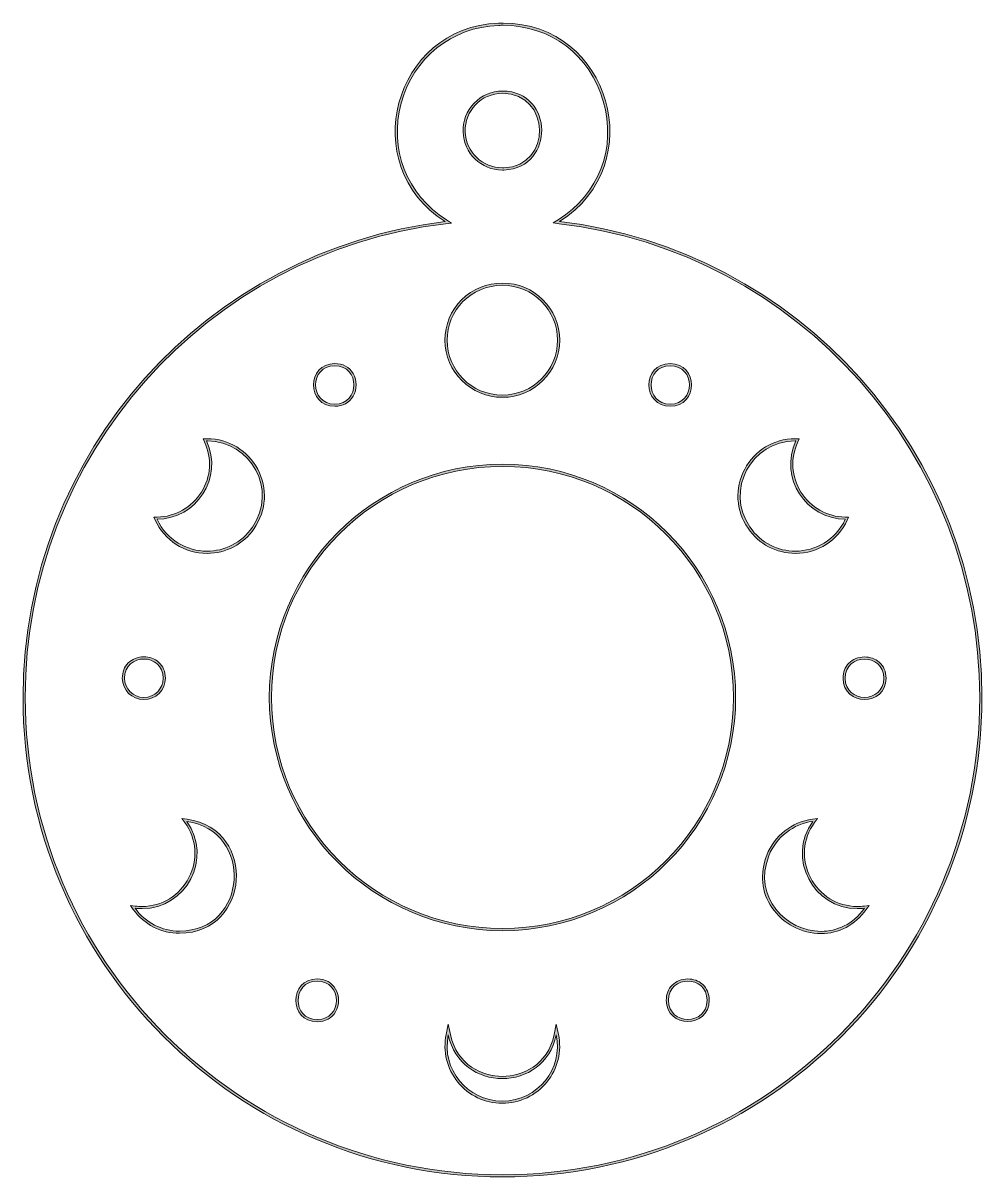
# Model space of a CAD drawing. Header units: inches. Extents: x 23 to 260, y 7 to 139.
# Drawn here: x 22.6 to 131.9, y 7.1 to 138.6 of the extents above; entities that cross this region are included whole.
import ezdxf

# ---------------------------------------------------------------- set-up
doc = ezdxf.new("R2010")
doc.units = ezdxf.units.IN
doc.header["$MEASUREMENT"] = 0
doc.layers.add('_U+0421_U+043B_U+043E_U+0439 1', color=7, linetype='Continuous')

msp = doc.modelspace()

# ---------------------------------------------------------------- hatches: boundary and pattern name
at = {"layer": '_U+0421_U+043B_U+043E_U+0439 1', "true_color": 0xff0000}
h = msp.add_hatch(color=1, dxfattribs=at)
h.dxf.hatch_style = 2
edge = h.paths.add_edge_path()
edge.add_spline(control_points=[(77.32, 138.62), (77.15, 138.62), (76.98, 138.62), (76.81, 138.62), (64.77, 138.18), (60.6, 122.36), (70.72, 116), (43.62, 112.77), (22.59, 89.71), (22.59, 61.74), (22.59, 31.55), (47.07, 7.08), (77.26, 7.08), (107.45, 7.08), (131.92, 31.55), (131.92, 61.74), (131.92, 89.73), (110.88, 112.79), (83.76, 116), (94.14, 122.53), (89.51, 138.62), (77.32, 138.62), (77.32, 138.62), (77.32, 138.62), (77.32, 138.62)], knot_values=[0, 0, 0, 0, 1, 1, 1, 2, 2, 2, 3, 3, 3, 4, 4, 4, 5, 5, 5, 6, 6, 6, 7, 7, 7, 8, 8, 8, 8], degree=3, periodic=1)
edge = h.paths.add_edge_path()
edge.add_spline(control_points=[(77.25, 122.12), (74.99, 122.12), (73.09, 123.92), (73.01, 126.22), (72.92, 128.62), (74.84, 130.62), (77.26, 130.62), (82.77, 130.62), (82.94, 122.32), (77.41, 122.12), (77.36, 122.12), (77.31, 122.12), (77.25, 122.12), (77.25, 122.12), (77.25, 122.12), (77.25, 122.12)], knot_values=[0, 0, 0, 0, 1, 1, 1, 2, 2, 2, 3, 3, 3, 4, 4, 4, 5, 5, 5, 5], degree=3, periodic=1)
edge = h.paths.add_edge_path()
edge.add_spline(control_points=[(77.26, 96.21), (73.68, 96.21), (70.95, 99.07), (70.95, 102.47), (70.94, 105.84), (73.64, 108.73), (77.26, 108.73), (80.73, 108.73), (83.53, 105.93), (83.53, 102.47), (83.53, 99.02), (80.72, 96.21), (77.26, 96.21), (77.26, 96.21), (77.26, 96.21), (77.26, 96.21), (77.26, 96.21), (77.26, 96.21), (77.26, 96.21)], knot_values=[0, 0, 0, 0, 1, 1, 1, 2, 2, 2, 3, 3, 3, 4, 4, 4, 5, 5, 5, 6, 6, 6, 6], degree=3, periodic=1)
edge = h.paths.add_edge_path()
edge.add_spline(control_points=[(96.39, 95.18), (93.46, 95.18), (93.48, 99.56), (96.37, 99.56), (96.37, 99.56), (96.37, 99.56), (96.37, 99.56), (99.31, 99.56), (99.28, 95.18), (96.39, 95.18), (96.39, 95.18), (96.39, 95.18), (96.39, 95.18)], knot_values=[0, 0, 0, 0, 1, 1, 1, 2, 2, 2, 3, 3, 3, 4, 4, 4, 4], degree=3, periodic=1)
edge = h.paths.add_edge_path()
edge.add_spline(control_points=[(58.13, 95.18), (55.23, 95.18), (55.22, 99.56), (58.12, 99.56), (58.12, 99.56), (58.12, 99.56), (58.12, 99.56), (61.05, 99.56), (61.05, 95.18), (58.13, 95.18), (58.13, 95.18), (58.13, 95.18), (58.13, 95.18)], knot_values=[0, 0, 0, 0, 1, 1, 1, 2, 2, 2, 3, 3, 3, 4, 4, 4, 4], degree=3, periodic=1)
edge = h.paths.add_edge_path()
edge.add_spline(control_points=[(110.64, 78.42), (108.69, 78.42), (106.73, 79.31), (105.46, 81.18), (102.6, 85.35), (105.63, 90.98), (110.61, 90.98), (110.64, 90.98), (110.68, 90.98), (110.71, 90.98), (108.74, 86.76), (111.89, 82.11), (116.34, 82.05), (115.24, 79.67), (112.95, 78.42), (110.64, 78.42), (110.64, 78.42), (110.64, 78.42), (110.64, 78.42)], knot_values=[0, 0, 0, 0, 1, 1, 1, 2, 2, 2, 3, 3, 3, 4, 4, 4, 5, 5, 5, 6, 6, 6, 6], degree=3, periodic=1)
edge = h.paths.add_edge_path()
edge.add_spline(control_points=[(43.57, 78.42), (41.27, 78.42), (38.99, 79.66), (37.88, 82.05), (42.33, 82.11), (45.47, 86.77), (43.51, 90.98), (43.54, 90.98), (43.58, 90.98), (43.61, 90.98), (48.54, 90.98), (51.66, 85.43), (48.74, 81.14), (47.48, 79.31), (45.52, 78.42), (43.57, 78.42), (43.57, 78.42), (43.57, 78.42), (43.57, 78.42)], knot_values=[0, 0, 0, 0, 1, 1, 1, 2, 2, 2, 3, 3, 3, 4, 4, 4, 5, 5, 5, 6, 6, 6, 6], degree=3, periodic=1)
edge = h.paths.add_edge_path()
edge.add_spline(control_points=[(77.26, 35.4), (62.71, 35.4), (50.92, 47.19), (50.92, 61.74), (50.92, 76.28), (62.71, 88.08), (77.26, 88.08), (91.8, 88.08), (103.59, 76.28), (103.59, 61.74), (103.59, 47.19), (91.8, 35.4), (77.26, 35.4), (77.26, 35.4), (77.26, 35.4), (77.26, 35.4)], knot_values=[0, 0, 0, 0, 1, 1, 1, 2, 2, 2, 3, 3, 3, 4, 4, 4, 5, 5, 5, 5], degree=3, periodic=1)
edge = h.paths.add_edge_path()
edge.add_spline(control_points=[(36.36, 61.74), (35.14, 61.74), (34.17, 62.72), (34.16, 63.93), (34.16, 65.39), (35.26, 66.12), (36.36, 66.12), (37.46, 66.12), (38.57, 65.39), (38.57, 63.93), (38.57, 62.76), (37.63, 61.74), (36.36, 61.74), (36.36, 61.74), (36.36, 61.74), (36.36, 61.74)], knot_values=[0, 0, 0, 0, 1, 1, 1, 2, 2, 2, 3, 3, 3, 4, 4, 4, 5, 5, 5, 5], degree=3, periodic=1)
edge = h.paths.add_edge_path()
edge.add_spline(control_points=[(118.54, 61.75), (117.44, 61.75), (116.34, 62.48), (116.33, 63.93), (116.33, 65.38), (117.43, 66.11), (118.54, 66.11), (119.64, 66.11), (120.74, 65.38), (120.74, 63.93), (120.74, 62.48), (119.64, 61.75), (118.54, 61.75), (118.54, 61.75), (118.54, 61.75), (118.54, 61.75)], knot_values=[0, 0, 0, 0, 1, 1, 1, 2, 2, 2, 3, 3, 3, 4, 4, 4, 5, 5, 5, 5], degree=3, periodic=1)
edge = h.paths.add_edge_path()
edge.add_spline(control_points=[(112.63, 47.61), (109.61, 43.4), (112.72, 37.66), (117.7, 37.66), (117.96, 37.66), (118.24, 37.68), (118.52, 37.71), (117.19, 35.86), (115.37, 35.07), (113.58, 35.07), (109.62, 35.07), (105.78, 38.93), (107.62, 43.68), (108.48, 45.88), (110.44, 47.31), (112.63, 47.61), (112.63, 47.61), (112.63, 47.61), (112.63, 47.61)], knot_values=[0, 0, 0, 0, 1, 1, 1, 2, 2, 2, 3, 3, 3, 4, 4, 4, 5, 5, 5, 6, 6, 6, 6], degree=3, periodic=1)
edge = h.paths.add_edge_path()
edge.add_spline(control_points=[(36.18, 37.66), (41.16, 37.66), (44.27, 43.4), (41.25, 47.61), (48.89, 46.57), (48.28, 35.1), (40.43, 35.1), (38.44, 35.1), (36.54, 36.07), (35.36, 37.71), (35.64, 37.68), (35.92, 37.66), (36.18, 37.66), (36.18, 37.66), (36.18, 37.66), (36.18, 37.66)], knot_values=[0, 0, 0, 0, 1, 1, 1, 2, 2, 2, 3, 3, 3, 4, 4, 4, 5, 5, 5, 5], degree=3, periodic=1)
edge = h.paths.add_edge_path()
edge.add_spline(control_points=[(56.13, 25.01), (53.23, 25.01), (53.22, 29.4), (56.12, 29.4), (56.12, 29.4), (56.12, 29.4), (56.12, 29.4), (59.05, 29.4), (59.05, 25.01), (56.13, 25.01), (56.13, 25.01), (56.13, 25.01), (56.13, 25.01)], knot_values=[0, 0, 0, 0, 1, 1, 1, 2, 2, 2, 3, 3, 3, 4, 4, 4, 4], degree=3, periodic=1)
edge = h.paths.add_edge_path()
edge.add_spline(control_points=[(98.38, 25.03), (97.28, 25.03), (96.18, 25.75), (96.18, 27.21), (96.18, 28.67), (97.28, 29.4), (98.38, 29.4), (99.48, 29.4), (100.58, 28.67), (100.58, 27.21), (100.58, 25.76), (99.48, 25.03), (98.38, 25.03), (98.38, 25.03), (98.38, 25.03), (98.38, 25.03)], knot_values=[0, 0, 0, 0, 1, 1, 1, 2, 2, 2, 3, 3, 3, 4, 4, 4, 5, 5, 5, 5], degree=3, periodic=1)
edge = h.paths.add_edge_path()
edge.add_spline(control_points=[(77.24, 18.29), (79.97, 18.29), (82.7, 19.95), (83.39, 23.27), (84.19, 19.44), (81.32, 15.73), (77.22, 15.72), (73.24, 15.72), (70.27, 19.37), (71.08, 23.27), (71.77, 19.95), (74.5, 18.29), (77.24, 18.29), (77.24, 18.29), (77.24, 18.29), (77.24, 18.29)], knot_values=[0, 0, 0, 0, 1, 1, 1, 2, 2, 2, 3, 3, 3, 4, 4, 4, 5, 5, 5, 5], degree=3, periodic=1)
edge = h.paths.add_edge_path()
edge.add_spline(control_points=[(77.32, 138.37), (82.75, 138.37), (87.24, 134.98), (88.75, 129.72), (90.28, 124.44), (88.26, 119.13), (83.62, 116.21), (83.62, 116.21), (83.02, 115.84), (83.02, 115.84), (83.02, 115.84), (83.73, 115.75), (83.73, 115.75), (111.06, 112.51), (131.67, 89.29), (131.67, 61.74), (131.67, 31.73), (107.26, 7.32), (77.26, 7.32), (47.25, 7.32), (22.84, 31.73), (22.84, 61.74), (22.84, 89.27), (43.44, 112.49), (70.75, 115.75), (70.75, 115.75), (71.46, 115.83), (71.46, 115.83), (71.46, 115.83), (70.86, 116.21), (70.86, 116.21), (66.32, 119.06), (64.3, 124.27), (65.7, 129.48), (67.1, 134.68), (71.46, 138.17), (76.82, 138.36), (76.99, 138.37), (77.16, 138.37), (77.32, 138.37)], knot_values=[0, 0, 0, 0, 1, 1, 1, 2, 2, 2, 3, 3, 3, 4, 4, 4, 5, 5, 5, 6, 6, 6, 7, 7, 7, 8, 8, 8, 9, 9, 9, 10, 10, 10, 11, 11, 11, 12, 12, 12, 13, 13, 13, 13], degree=3, periodic=0)
edge.add_line((77.32, 138.37), (77.32, 138.37))
edge = h.paths.add_edge_path()
edge.add_spline(control_points=[(77.25, 121.87), (77.31, 121.87), (77.36, 121.87), (77.42, 121.87), (80.43, 121.98), (81.76, 124.32), (81.73, 126.45), (81.69, 128.58), (80.27, 130.87), (77.26, 130.87), (76.02, 130.87), (74.87, 130.38), (74.02, 129.5), (73.16, 128.61), (72.71, 127.44), (72.76, 126.21), (72.85, 123.77), (74.82, 121.87), (77.25, 121.87)], knot_values=[0, 0, 0, 0, 1, 1, 1, 2, 2, 2, 3, 3, 3, 4, 4, 4, 5, 5, 5, 6, 6, 6, 6], degree=3, periodic=0)
edge.add_line((77.25, 121.87), (77.25, 121.87))
edge = h.paths.add_edge_path()
edge.add_spline(control_points=[(77.26, 95.96), (77.26, 95.96), (77.26, 95.96), (77.26, 95.96), (80.86, 95.96), (83.78, 98.88), (83.78, 102.47), (83.78, 106.06), (80.86, 108.98), (77.26, 108.98), (75.49, 108.98), (73.83, 108.31), (72.6, 107.08), (71.37, 105.84), (70.7, 104.21), (70.7, 102.47), (70.7, 98.88), (73.64, 95.96), (77.26, 95.96)], knot_values=[0, 0, 0, 0, 1, 1, 1, 2, 2, 2, 3, 3, 3, 4, 4, 4, 5, 5, 5, 6, 6, 6, 6], degree=3, periodic=0)
edge.add_line((77.26, 95.96), (77.26, 95.96))
edge = h.paths.add_edge_path()
edge.add_spline(control_points=[(96.39, 94.93), (96.39, 94.93), (96.39, 94.93), (96.39, 94.93), (97.98, 94.93), (98.81, 96.16), (98.81, 97.38), (98.81, 98.59), (97.97, 99.81), (96.37, 99.81), (96.37, 99.81), (96.37, 99.81), (96.37, 99.81), (94.78, 99.81), (93.95, 98.58), (93.95, 97.37), (93.95, 96.16), (94.79, 94.93), (96.39, 94.93)], knot_values=[0, 0, 0, 0, 1, 1, 1, 2, 2, 2, 3, 3, 3, 4, 4, 4, 5, 5, 5, 6, 6, 6, 6], degree=3, periodic=0)
edge.add_line((96.39, 94.93), (96.39, 94.93))
edge = h.paths.add_edge_path()
edge.add_spline(control_points=[(58.13, 94.93), (59.06, 94.93), (59.8, 95.34), (60.23, 96.08), (60.69, 96.87), (60.69, 97.88), (60.23, 98.67), (59.8, 99.41), (59.06, 99.81), (58.12, 99.81), (58.12, 99.81), (58.12, 99.81), (58.12, 99.81), (56.53, 99.81), (55.7, 98.58), (55.7, 97.37), (55.7, 96.16), (56.54, 94.93), (58.13, 94.93)], knot_values=[0, 0, 0, 0, 1, 1, 1, 2, 2, 2, 3, 3, 3, 4, 4, 4, 5, 5, 5, 6, 6, 6, 6], degree=3, periodic=0)
edge.add_line((58.13, 94.93), (58.13, 94.93))
edge = h.paths.add_edge_path()
edge.add_spline(control_points=[(110.64, 78.17), (113.22, 78.17), (115.49, 79.61), (116.56, 81.95), (116.56, 81.95), (116.72, 82.3), (116.72, 82.3), (116.72, 82.3), (116.34, 82.3), (116.34, 82.3), (114.28, 82.33), (112.39, 83.4), (111.29, 85.16), (110.19, 86.91), (110.06, 88.99), (110.94, 90.87), (110.94, 90.87), (111.1, 91.22), (111.1, 91.22), (111.1, 91.22), (110.71, 91.23), (110.71, 91.23), (110.71, 91.23), (110.61, 91.23), (110.61, 91.23), (108.16, 91.23), (106.01, 89.93), (104.87, 87.75), (103.72, 85.57), (103.86, 83.06), (105.25, 81.04), (106.49, 79.21), (108.46, 78.17), (110.64, 78.17)], knot_values=[0, 0, 0, 0, 1, 1, 1, 2, 2, 2, 3, 3, 3, 4, 4, 4, 5, 5, 5, 6, 6, 6, 7, 7, 7, 8, 8, 8, 9, 9, 9, 10, 10, 10, 11, 11, 11, 11], degree=3, periodic=0)
edge.add_line((110.64, 78.17), (110.64, 78.17))
edge = h.paths.add_edge_path()
edge.add_spline(control_points=[(43.57, 78.17), (45.75, 78.17), (47.71, 79.2), (48.94, 81), (50.35, 83.06), (50.5, 85.59), (49.35, 87.76), (48.22, 89.9), (46.02, 91.23), (43.61, 91.23), (43.61, 91.23), (43.61, 91.23), (43.61, 91.23), (43.61, 91.23), (43.5, 91.23), (43.5, 91.23), (43.5, 91.23), (43.12, 91.22), (43.12, 91.22), (43.12, 91.22), (43.28, 90.87), (43.28, 90.87), (44.16, 88.99), (44.03, 86.91), (42.93, 85.16), (41.82, 83.4), (39.94, 82.33), (37.88, 82.3), (37.88, 82.3), (37.49, 82.3), (37.49, 82.3), (37.49, 82.3), (37.65, 81.95), (37.65, 81.95), (38.73, 79.62), (41, 78.17), (43.57, 78.17)], knot_values=[0, 0, 0, 0, 1, 1, 1, 2, 2, 2, 3, 3, 3, 4, 4, 4, 5, 5, 5, 6, 6, 6, 7, 7, 7, 8, 8, 8, 9, 9, 9, 10, 10, 10, 11, 11, 11, 12, 12, 12, 12], degree=3, periodic=0)
edge.add_line((43.57, 78.17), (43.57, 78.17))
edge = h.paths.add_edge_path()
edge.add_spline(control_points=[(77.26, 35.15), (91.92, 35.15), (103.84, 47.08), (103.84, 61.74), (103.84, 76.4), (91.92, 88.33), (77.26, 88.33), (62.6, 88.33), (50.67, 76.4), (50.67, 61.74), (50.67, 47.08), (62.6, 35.15), (77.26, 35.15)], knot_values=[0, 0, 0, 0, 1, 1, 1, 2, 2, 2, 3, 3, 3, 4, 4, 4, 4], degree=3, periodic=0)
edge.add_line((77.26, 35.15), (77.26, 35.15))
edge = h.paths.add_edge_path()
edge.add_spline(control_points=[(36.36, 61.49), (36.36, 61.49), (36.36, 61.49), (36.36, 61.49), (37.74, 61.49), (38.82, 62.57), (38.82, 63.93), (38.82, 64.68), (38.55, 65.31), (38.04, 65.76), (37.6, 66.15), (37, 66.37), (36.36, 66.37), (35.68, 66.37), (35.03, 66.11), (34.58, 65.67), (34.14, 65.23), (33.91, 64.62), (33.91, 63.93), (33.92, 62.58), (35.01, 61.49), (36.36, 61.49)], knot_values=[0, 0, 0, 0, 1, 1, 1, 2, 2, 2, 3, 3, 3, 4, 4, 4, 5, 5, 5, 6, 6, 6, 7, 7, 7, 7], degree=3, periodic=0)
edge.add_line((36.36, 61.49), (36.36, 61.49))
edge = h.paths.add_edge_path()
edge.add_spline(control_points=[(118.54, 61.5), (119.76, 61.5), (120.99, 62.34), (120.99, 63.93), (120.99, 64.68), (120.72, 65.31), (120.21, 65.75), (119.77, 66.14), (119.17, 66.36), (118.54, 66.36), (117.85, 66.36), (117.2, 66.1), (116.75, 65.65), (116.31, 65.21), (116.08, 64.62), (116.08, 63.93), (116.09, 62.34), (117.32, 61.5), (118.54, 61.5)], knot_values=[0, 0, 0, 0, 1, 1, 1, 2, 2, 2, 3, 3, 3, 4, 4, 4, 5, 5, 5, 6, 6, 6, 6], degree=3, periodic=0)
edge.add_line((118.54, 61.5), (118.54, 61.5))
edge = h.paths.add_edge_path()
edge.add_spline(control_points=[(113.58, 34.82), (115.62, 34.82), (117.45, 35.8), (118.72, 37.57), (118.72, 37.57), (119.05, 38.03), (119.05, 38.03), (119.05, 38.03), (118.49, 37.96), (118.49, 37.96), (118.22, 37.93), (117.96, 37.91), (117.7, 37.91), (115.45, 37.91), (113.41, 39.18), (112.37, 41.21), (111.31, 43.26), (111.49, 45.59), (112.83, 47.47), (112.83, 47.47), (113.17, 47.94), (113.17, 47.94), (113.17, 47.94), (112.59, 47.86), (112.59, 47.86), (110.24, 47.54), (108.25, 45.97), (107.39, 43.77), (106.57, 41.66), (106.78, 39.53), (107.97, 37.78), (109.22, 35.96), (111.37, 34.82), (113.58, 34.82)], knot_values=[0, 0, 0, 0, 1, 1, 1, 2, 2, 2, 3, 3, 3, 4, 4, 4, 5, 5, 5, 6, 6, 6, 7, 7, 7, 8, 8, 8, 9, 9, 9, 10, 10, 10, 11, 11, 11, 11], degree=3, periodic=0)
edge.add_line((113.58, 34.82), (113.58, 34.82))
edge = h.paths.add_edge_path()
edge.add_spline(control_points=[(36.18, 37.91), (35.92, 37.91), (35.66, 37.93), (35.39, 37.96), (35.39, 37.96), (34.83, 38.03), (34.83, 38.03), (34.83, 38.03), (35.16, 37.57), (35.16, 37.57), (36.38, 35.86), (38.35, 34.85), (40.43, 34.85), (44.59, 34.85), (46.7, 37.98), (46.9, 40.89), (47.1, 43.85), (45.43, 47.3), (41.29, 47.86), (41.29, 47.86), (40.71, 47.94), (40.71, 47.94), (40.71, 47.94), (41.05, 47.47), (41.05, 47.47), (42.39, 45.59), (42.56, 43.26), (41.51, 41.21), (40.47, 39.18), (38.43, 37.91), (36.18, 37.91)], knot_values=[0, 0, 0, 0, 1, 1, 1, 2, 2, 2, 3, 3, 3, 4, 4, 4, 5, 5, 5, 6, 6, 6, 7, 7, 7, 8, 8, 8, 9, 9, 9, 10, 10, 10, 10], degree=3, periodic=0)
edge.add_line((36.18, 37.91), (36.18, 37.91))
edge = h.paths.add_edge_path()
edge.add_spline(control_points=[(56.13, 24.76), (57.06, 24.76), (57.8, 25.17), (58.23, 25.91), (58.68, 26.7), (58.68, 27.72), (58.23, 28.5), (57.8, 29.24), (57.05, 29.65), (56.12, 29.65), (56.12, 29.65), (56.12, 29.65), (56.12, 29.65), (54.53, 29.65), (53.7, 28.42), (53.7, 27.21), (53.7, 26), (54.53, 24.76), (56.13, 24.76)], knot_values=[0, 0, 0, 0, 1, 1, 1, 2, 2, 2, 3, 3, 3, 4, 4, 4, 5, 5, 5, 6, 6, 6, 6], degree=3, periodic=0)
edge.add_line((56.13, 24.76), (56.13, 24.76))
edge = h.paths.add_edge_path()
edge.add_spline(control_points=[(98.38, 24.78), (99.6, 24.78), (100.83, 25.61), (100.83, 27.21), (100.83, 27.96), (100.57, 28.59), (100.06, 29.04), (99.62, 29.43), (99.02, 29.65), (98.38, 29.65), (98.38, 29.65), (98.38, 29.65), (98.38, 29.65), (97.7, 29.65), (97.05, 29.39), (96.6, 28.94), (96.16, 28.5), (95.93, 27.9), (95.93, 27.21), (95.93, 25.61), (97.16, 24.78), (98.38, 24.78)], knot_values=[0, 0, 0, 0, 1, 1, 1, 2, 2, 2, 3, 3, 3, 4, 4, 4, 5, 5, 5, 6, 6, 6, 7, 7, 7, 7], degree=3, periodic=0)
edge.add_line((98.38, 24.78), (98.38, 24.78))
edge = h.paths.add_edge_path()
edge.add_spline(control_points=[(77.24, 18.54), (74.97, 18.54), (72.06, 19.79), (71.33, 23.32), (71.33, 23.32), (71.08, 24.5), (71.08, 24.5), (71.08, 24.5), (70.84, 23.32), (70.84, 23.32), (70.43, 21.39), (70.91, 19.41), (72.16, 17.88), (73.4, 16.35), (75.25, 15.47), (77.22, 15.47), (79.22, 15.48), (81.08, 16.35), (82.32, 17.88), (83.56, 19.41), (84.04, 21.39), (83.64, 23.32), (83.64, 23.32), (83.39, 24.5), (83.39, 24.5), (83.39, 24.5), (83.15, 23.32), (83.15, 23.32), (82.41, 19.79), (79.5, 18.54), (77.24, 18.54)], knot_values=[0, 0, 0, 0, 1, 1, 1, 2, 2, 2, 3, 3, 3, 4, 4, 4, 5, 5, 5, 6, 6, 6, 7, 7, 7, 8, 8, 8, 9, 9, 9, 10, 10, 10, 10], degree=3, periodic=0)
edge.add_line((77.24, 18.54), (77.24, 18.54))

# ---------------------------------------------------------------- linework, layer by layer
at = {"layer": '_U+0421_U+043B_U+043E_U+0439 1', "lineweight": 0}
for points, knots in [([(77.32, 138.62), (77.15, 138.62), (76.98, 138.62), (76.81, 138.62), (64.77, 138.18), (60.6, 122.36), (70.72, 116), (43.62, 112.77), (22.59, 89.71), (22.59, 61.74), (22.59, 31.55), (47.07, 7.08), (77.26, 7.08), (107.45, 7.08), (131.92, 31.55), (131.92, 61.74), (131.92, 89.73), (110.88, 112.79), (83.76, 116), (94.14, 122.53), (89.51, 138.62), (77.32, 138.62), (77.32, 138.62), (77.32, 138.62), (77.32, 138.62)], [0, 0, 0, 0, 1, 1, 1, 2, 2, 2, 3, 3, 3, 4, 4, 4, 5, 5, 5, 6, 6, 6, 7, 7, 7, 8, 8, 8, 8]), ([(77.32, 138.37), (82.75, 138.37), (87.24, 134.98), (88.75, 129.72), (90.28, 124.44), (88.26, 119.13), (83.62, 116.21), (83.62, 116.21), (83.02, 115.84), (83.02, 115.84), (83.02, 115.84), (83.73, 115.75), (83.73, 115.75), (111.06, 112.51), (131.67, 89.29), (131.67, 61.74), (131.67, 31.73), (107.26, 7.32), (77.26, 7.32), (47.25, 7.32), (22.84, 31.73), (22.84, 61.74), (22.84, 89.27), (43.44, 112.49), (70.75, 115.75), (70.75, 115.75), (71.46, 115.83), (71.46, 115.83), (71.46, 115.83), (70.86, 116.21), (70.86, 116.21), (66.32, 119.06), (64.3, 124.27), (65.7, 129.48), (67.1, 134.68), (71.46, 138.17), (76.82, 138.36), (76.99, 138.37), (77.16, 138.37), (77.32, 138.37)], [0, 0, 0, 0, 1, 1, 1, 2, 2, 2, 3, 3, 3, 4, 4, 4, 5, 5, 5, 6, 6, 6, 7, 7, 7, 8, 8, 8, 9, 9, 9, 10, 10, 10, 11, 11, 11, 12, 12, 12, 13, 13, 13, 13]), ([(77.25, 121.87), (77.31, 121.87), (77.36, 121.87), (77.42, 121.87), (80.43, 121.98), (81.76, 124.32), (81.73, 126.45), (81.69, 128.58), (80.27, 130.87), (77.26, 130.87), (76.02, 130.87), (74.87, 130.38), (74.02, 129.5), (73.16, 128.61), (72.71, 127.44), (72.76, 126.21), (72.85, 123.77), (74.82, 121.87), (77.25, 121.87)], [0, 0, 0, 0, 1, 1, 1, 2, 2, 2, 3, 3, 3, 4, 4, 4, 5, 5, 5, 6, 6, 6, 6]), ([(77.25, 122.12), (74.99, 122.12), (73.09, 123.92), (73.01, 126.22), (72.92, 128.62), (74.84, 130.62), (77.26, 130.62), (82.77, 130.62), (82.94, 122.32), (77.41, 122.12), (77.36, 122.12), (77.31, 122.12), (77.25, 122.12), (77.25, 122.12), (77.25, 122.12), (77.25, 122.12)], [0, 0, 0, 0, 1, 1, 1, 2, 2, 2, 3, 3, 3, 4, 4, 4, 5, 5, 5, 5]), ([(77.26, 95.96), (77.26, 95.96), (77.26, 95.96), (77.26, 95.96), (80.86, 95.96), (83.78, 98.88), (83.78, 102.47), (83.78, 106.06), (80.86, 108.98), (77.26, 108.98), (75.49, 108.98), (73.83, 108.31), (72.6, 107.08), (71.37, 105.84), (70.7, 104.21), (70.7, 102.47), (70.7, 98.88), (73.64, 95.96), (77.26, 95.96)], [0, 0, 0, 0, 1, 1, 1, 2, 2, 2, 3, 3, 3, 4, 4, 4, 5, 5, 5, 6, 6, 6, 6]), ([(77.26, 96.21), (73.68, 96.21), (70.95, 99.07), (70.95, 102.47), (70.94, 105.84), (73.64, 108.73), (77.26, 108.73), (80.73, 108.73), (83.53, 105.93), (83.53, 102.47), (83.53, 99.02), (80.72, 96.21), (77.26, 96.21), (77.26, 96.21), (77.26, 96.21), (77.26, 96.21), (77.26, 96.21), (77.26, 96.21), (77.26, 96.21)], [0, 0, 0, 0, 1, 1, 1, 2, 2, 2, 3, 3, 3, 4, 4, 4, 5, 5, 5, 6, 6, 6, 6]), ([(58.13, 95.18), (55.23, 95.18), (55.22, 99.56), (58.12, 99.56), (58.12, 99.56), (58.12, 99.56), (58.12, 99.56), (61.05, 99.56), (61.05, 95.18), (58.13, 95.18), (58.13, 95.18), (58.13, 95.18), (58.13, 95.18)], [0, 0, 0, 0, 1, 1, 1, 2, 2, 2, 3, 3, 3, 4, 4, 4, 4]), ([(58.13, 94.93), (59.06, 94.93), (59.8, 95.34), (60.23, 96.08), (60.69, 96.87), (60.69, 97.88), (60.23, 98.67), (59.8, 99.41), (59.06, 99.81), (58.12, 99.81), (58.12, 99.81), (58.12, 99.81), (58.12, 99.81), (56.53, 99.81), (55.7, 98.58), (55.7, 97.37), (55.7, 96.16), (56.54, 94.93), (58.13, 94.93)], [0, 0, 0, 0, 1, 1, 1, 2, 2, 2, 3, 3, 3, 4, 4, 4, 5, 5, 5, 6, 6, 6, 6]), ([(96.39, 95.18), (93.46, 95.18), (93.48, 99.56), (96.37, 99.56), (96.37, 99.56), (96.37, 99.56), (96.37, 99.56), (99.31, 99.56), (99.28, 95.18), (96.39, 95.18), (96.39, 95.18), (96.39, 95.18), (96.39, 95.18)], [0, 0, 0, 0, 1, 1, 1, 2, 2, 2, 3, 3, 3, 4, 4, 4, 4]), ([(96.39, 94.93), (96.39, 94.93), (96.39, 94.93), (96.39, 94.93), (97.98, 94.93), (98.81, 96.16), (98.81, 97.38), (98.81, 98.59), (97.97, 99.81), (96.37, 99.81), (96.37, 99.81), (96.37, 99.81), (96.37, 99.81), (94.78, 99.81), (93.95, 98.58), (93.95, 97.37), (93.95, 96.16), (94.79, 94.93), (96.39, 94.93)], [0, 0, 0, 0, 1, 1, 1, 2, 2, 2, 3, 3, 3, 4, 4, 4, 5, 5, 5, 6, 6, 6, 6]), ([(43.57, 78.17), (45.75, 78.17), (47.71, 79.2), (48.94, 81), (50.35, 83.06), (50.5, 85.59), (49.35, 87.76), (48.22, 89.9), (46.02, 91.23), (43.61, 91.23), (43.61, 91.23), (43.61, 91.23), (43.61, 91.23), (43.61, 91.23), (43.5, 91.23), (43.5, 91.23), (43.5, 91.23), (43.12, 91.22), (43.12, 91.22), (43.12, 91.22), (43.28, 90.87), (43.28, 90.87), (44.16, 88.99), (44.03, 86.91), (42.93, 85.16), (41.82, 83.4), (39.94, 82.33), (37.88, 82.3), (37.88, 82.3), (37.49, 82.3), (37.49, 82.3), (37.49, 82.3), (37.65, 81.95), (37.65, 81.95), (38.73, 79.62), (41, 78.17), (43.57, 78.17)], [0, 0, 0, 0, 1, 1, 1, 2, 2, 2, 3, 3, 3, 4, 4, 4, 5, 5, 5, 6, 6, 6, 7, 7, 7, 8, 8, 8, 9, 9, 9, 10, 10, 10, 11, 11, 11, 12, 12, 12, 12]), ([(43.57, 78.42), (41.27, 78.42), (38.99, 79.66), (37.88, 82.05), (42.33, 82.11), (45.47, 86.77), (43.51, 90.98), (43.54, 90.98), (43.58, 90.98), (43.61, 90.98), (48.54, 90.98), (51.66, 85.43), (48.74, 81.14), (47.48, 79.31), (45.52, 78.42), (43.57, 78.42), (43.57, 78.42), (43.57, 78.42), (43.57, 78.42)], [0, 0, 0, 0, 1, 1, 1, 2, 2, 2, 3, 3, 3, 4, 4, 4, 5, 5, 5, 6, 6, 6, 6]), ([(110.64, 78.42), (108.69, 78.42), (106.73, 79.31), (105.46, 81.18), (102.6, 85.35), (105.63, 90.98), (110.61, 90.98), (110.64, 90.98), (110.68, 90.98), (110.71, 90.98), (108.74, 86.76), (111.89, 82.11), (116.34, 82.05), (115.24, 79.67), (112.95, 78.42), (110.64, 78.42), (110.64, 78.42), (110.64, 78.42), (110.64, 78.42)], [0, 0, 0, 0, 1, 1, 1, 2, 2, 2, 3, 3, 3, 4, 4, 4, 5, 5, 5, 6, 6, 6, 6]), ([(110.64, 78.17), (113.22, 78.17), (115.49, 79.61), (116.56, 81.95), (116.56, 81.95), (116.72, 82.3), (116.72, 82.3), (116.72, 82.3), (116.34, 82.3), (116.34, 82.3), (114.28, 82.33), (112.39, 83.4), (111.29, 85.16), (110.19, 86.91), (110.06, 88.99), (110.94, 90.87), (110.94, 90.87), (111.1, 91.22), (111.1, 91.22), (111.1, 91.22), (110.71, 91.23), (110.71, 91.23), (110.71, 91.23), (110.61, 91.23), (110.61, 91.23), (108.16, 91.23), (106.01, 89.93), (104.87, 87.75), (103.72, 85.57), (103.86, 83.06), (105.25, 81.04), (106.49, 79.21), (108.46, 78.17), (110.64, 78.17)], [0, 0, 0, 0, 1, 1, 1, 2, 2, 2, 3, 3, 3, 4, 4, 4, 5, 5, 5, 6, 6, 6, 7, 7, 7, 8, 8, 8, 9, 9, 9, 10, 10, 10, 11, 11, 11, 11]), ([(77.26, 35.15), (91.92, 35.15), (103.84, 47.08), (103.84, 61.74), (103.84, 76.4), (91.92, 88.33), (77.26, 88.33), (62.6, 88.33), (50.67, 76.4), (50.67, 61.74), (50.67, 47.08), (62.6, 35.15), (77.26, 35.15)], [0, 0, 0, 0, 1, 1, 1, 2, 2, 2, 3, 3, 3, 4, 4, 4, 4]), ([(77.26, 35.4), (62.71, 35.4), (50.92, 47.19), (50.92, 61.74), (50.92, 76.28), (62.71, 88.08), (77.26, 88.08), (91.8, 88.08), (103.59, 76.28), (103.59, 61.74), (103.59, 47.19), (91.8, 35.4), (77.26, 35.4), (77.26, 35.4), (77.26, 35.4), (77.26, 35.4)], [0, 0, 0, 0, 1, 1, 1, 2, 2, 2, 3, 3, 3, 4, 4, 4, 5, 5, 5, 5]), ([(36.36, 61.49), (36.36, 61.49), (36.36, 61.49), (36.36, 61.49), (37.74, 61.49), (38.82, 62.57), (38.82, 63.93), (38.82, 64.68), (38.55, 65.31), (38.04, 65.76), (37.6, 66.15), (37, 66.37), (36.36, 66.37), (35.68, 66.37), (35.03, 66.11), (34.58, 65.67), (34.14, 65.23), (33.91, 64.62), (33.91, 63.93), (33.92, 62.58), (35.01, 61.49), (36.36, 61.49)], [0, 0, 0, 0, 1, 1, 1, 2, 2, 2, 3, 3, 3, 4, 4, 4, 5, 5, 5, 6, 6, 6, 7, 7, 7, 7]), ([(36.36, 61.74), (35.14, 61.74), (34.17, 62.72), (34.16, 63.93), (34.16, 65.39), (35.26, 66.12), (36.36, 66.12), (37.46, 66.12), (38.57, 65.39), (38.57, 63.93), (38.57, 62.76), (37.63, 61.74), (36.36, 61.74), (36.36, 61.74), (36.36, 61.74), (36.36, 61.74)], [0, 0, 0, 0, 1, 1, 1, 2, 2, 2, 3, 3, 3, 4, 4, 4, 5, 5, 5, 5]), ([(118.54, 61.5), (119.76, 61.5), (120.99, 62.34), (120.99, 63.93), (120.99, 64.68), (120.72, 65.31), (120.21, 65.75), (119.77, 66.14), (119.17, 66.36), (118.54, 66.36), (117.85, 66.36), (117.2, 66.1), (116.75, 65.65), (116.31, 65.21), (116.08, 64.62), (116.08, 63.93), (116.09, 62.34), (117.32, 61.5), (118.54, 61.5)], [0, 0, 0, 0, 1, 1, 1, 2, 2, 2, 3, 3, 3, 4, 4, 4, 5, 5, 5, 6, 6, 6, 6]), ([(118.54, 61.75), (117.44, 61.75), (116.34, 62.48), (116.33, 63.93), (116.33, 65.38), (117.43, 66.11), (118.54, 66.11), (119.64, 66.11), (120.74, 65.38), (120.74, 63.93), (120.74, 62.48), (119.64, 61.75), (118.54, 61.75), (118.54, 61.75), (118.54, 61.75), (118.54, 61.75)], [0, 0, 0, 0, 1, 1, 1, 2, 2, 2, 3, 3, 3, 4, 4, 4, 5, 5, 5, 5]), ([(36.18, 37.91), (35.92, 37.91), (35.66, 37.93), (35.39, 37.96), (35.39, 37.96), (34.83, 38.03), (34.83, 38.03), (34.83, 38.03), (35.16, 37.57), (35.16, 37.57), (36.38, 35.86), (38.35, 34.85), (40.43, 34.85), (44.59, 34.85), (46.7, 37.98), (46.9, 40.89), (47.1, 43.85), (45.43, 47.3), (41.29, 47.86), (41.29, 47.86), (40.71, 47.94), (40.71, 47.94), (40.71, 47.94), (41.05, 47.47), (41.05, 47.47), (42.39, 45.59), (42.56, 43.26), (41.51, 41.21), (40.47, 39.18), (38.43, 37.91), (36.18, 37.91)], [0, 0, 0, 0, 1, 1, 1, 2, 2, 2, 3, 3, 3, 4, 4, 4, 5, 5, 5, 6, 6, 6, 7, 7, 7, 8, 8, 8, 9, 9, 9, 10, 10, 10, 10]), ([(36.18, 37.66), (41.16, 37.66), (44.27, 43.4), (41.25, 47.61), (48.89, 46.57), (48.28, 35.1), (40.43, 35.1), (38.44, 35.1), (36.54, 36.07), (35.36, 37.71), (35.64, 37.68), (35.92, 37.66), (36.18, 37.66), (36.18, 37.66), (36.18, 37.66), (36.18, 37.66)], [0, 0, 0, 0, 1, 1, 1, 2, 2, 2, 3, 3, 3, 4, 4, 4, 5, 5, 5, 5]), ([(112.63, 47.61), (109.61, 43.4), (112.72, 37.66), (117.7, 37.66), (117.96, 37.66), (118.24, 37.68), (118.52, 37.71), (117.19, 35.86), (115.37, 35.07), (113.58, 35.07), (109.62, 35.07), (105.78, 38.93), (107.62, 43.68), (108.48, 45.88), (110.44, 47.31), (112.63, 47.61), (112.63, 47.61), (112.63, 47.61), (112.63, 47.61)], [0, 0, 0, 0, 1, 1, 1, 2, 2, 2, 3, 3, 3, 4, 4, 4, 5, 5, 5, 6, 6, 6, 6]), ([(113.58, 34.82), (115.62, 34.82), (117.45, 35.8), (118.72, 37.57), (118.72, 37.57), (119.05, 38.03), (119.05, 38.03), (119.05, 38.03), (118.49, 37.96), (118.49, 37.96), (118.22, 37.93), (117.96, 37.91), (117.7, 37.91), (115.45, 37.91), (113.41, 39.18), (112.37, 41.21), (111.31, 43.26), (111.49, 45.59), (112.83, 47.47), (112.83, 47.47), (113.17, 47.94), (113.17, 47.94), (113.17, 47.94), (112.59, 47.86), (112.59, 47.86), (110.24, 47.54), (108.25, 45.97), (107.39, 43.77), (106.57, 41.66), (106.78, 39.53), (107.97, 37.78), (109.22, 35.96), (111.37, 34.82), (113.58, 34.82)], [0, 0, 0, 0, 1, 1, 1, 2, 2, 2, 3, 3, 3, 4, 4, 4, 5, 5, 5, 6, 6, 6, 7, 7, 7, 8, 8, 8, 9, 9, 9, 10, 10, 10, 11, 11, 11, 11]), ([(56.13, 25.01), (53.23, 25.01), (53.22, 29.4), (56.12, 29.4), (56.12, 29.4), (56.12, 29.4), (56.12, 29.4), (59.05, 29.4), (59.05, 25.01), (56.13, 25.01), (56.13, 25.01), (56.13, 25.01), (56.13, 25.01)], [0, 0, 0, 0, 1, 1, 1, 2, 2, 2, 3, 3, 3, 4, 4, 4, 4]), ([(56.13, 24.76), (57.06, 24.76), (57.8, 25.17), (58.23, 25.91), (58.68, 26.7), (58.68, 27.72), (58.23, 28.5), (57.8, 29.24), (57.05, 29.65), (56.12, 29.65), (56.12, 29.65), (56.12, 29.65), (56.12, 29.65), (54.53, 29.65), (53.7, 28.42), (53.7, 27.21), (53.7, 26), (54.53, 24.76), (56.13, 24.76)], [0, 0, 0, 0, 1, 1, 1, 2, 2, 2, 3, 3, 3, 4, 4, 4, 5, 5, 5, 6, 6, 6, 6]), ([(98.38, 24.78), (99.6, 24.78), (100.83, 25.61), (100.83, 27.21), (100.83, 27.96), (100.57, 28.59), (100.06, 29.04), (99.62, 29.43), (99.02, 29.65), (98.38, 29.65), (98.38, 29.65), (98.38, 29.65), (98.38, 29.65), (97.7, 29.65), (97.05, 29.39), (96.6, 28.94), (96.16, 28.5), (95.93, 27.9), (95.93, 27.21), (95.93, 25.61), (97.16, 24.78), (98.38, 24.78)], [0, 0, 0, 0, 1, 1, 1, 2, 2, 2, 3, 3, 3, 4, 4, 4, 5, 5, 5, 6, 6, 6, 7, 7, 7, 7]), ([(98.38, 25.03), (97.28, 25.03), (96.18, 25.75), (96.18, 27.21), (96.18, 28.67), (97.28, 29.4), (98.38, 29.4), (99.48, 29.4), (100.58, 28.67), (100.58, 27.21), (100.58, 25.76), (99.48, 25.03), (98.38, 25.03), (98.38, 25.03), (98.38, 25.03), (98.38, 25.03)], [0, 0, 0, 0, 1, 1, 1, 2, 2, 2, 3, 3, 3, 4, 4, 4, 5, 5, 5, 5]), ([(77.24, 18.54), (74.97, 18.54), (72.06, 19.79), (71.33, 23.32), (71.33, 23.32), (71.08, 24.5), (71.08, 24.5), (71.08, 24.5), (70.84, 23.32), (70.84, 23.32), (70.43, 21.39), (70.91, 19.41), (72.16, 17.88), (73.4, 16.35), (75.25, 15.47), (77.22, 15.47), (79.22, 15.48), (81.08, 16.35), (82.32, 17.88), (83.56, 19.41), (84.04, 21.39), (83.64, 23.32), (83.64, 23.32), (83.39, 24.5), (83.39, 24.5), (83.39, 24.5), (83.15, 23.32), (83.15, 23.32), (82.41, 19.79), (79.5, 18.54), (77.24, 18.54)], [0, 0, 0, 0, 1, 1, 1, 2, 2, 2, 3, 3, 3, 4, 4, 4, 5, 5, 5, 6, 6, 6, 7, 7, 7, 8, 8, 8, 9, 9, 9, 10, 10, 10, 10]), ([(77.24, 18.29), (79.97, 18.29), (82.7, 19.95), (83.39, 23.27), (84.19, 19.44), (81.32, 15.73), (77.22, 15.72), (73.24, 15.72), (70.27, 19.37), (71.08, 23.27), (71.77, 19.95), (74.5, 18.29), (77.24, 18.29), (77.24, 18.29), (77.24, 18.29), (77.24, 18.29)], [0, 0, 0, 0, 1, 1, 1, 2, 2, 2, 3, 3, 3, 4, 4, 4, 5, 5, 5, 5])]:
    msp.add_open_spline(points, degree=3, knots=knots, dxfattribs=at)

doc.saveas('drawing.dxf')
